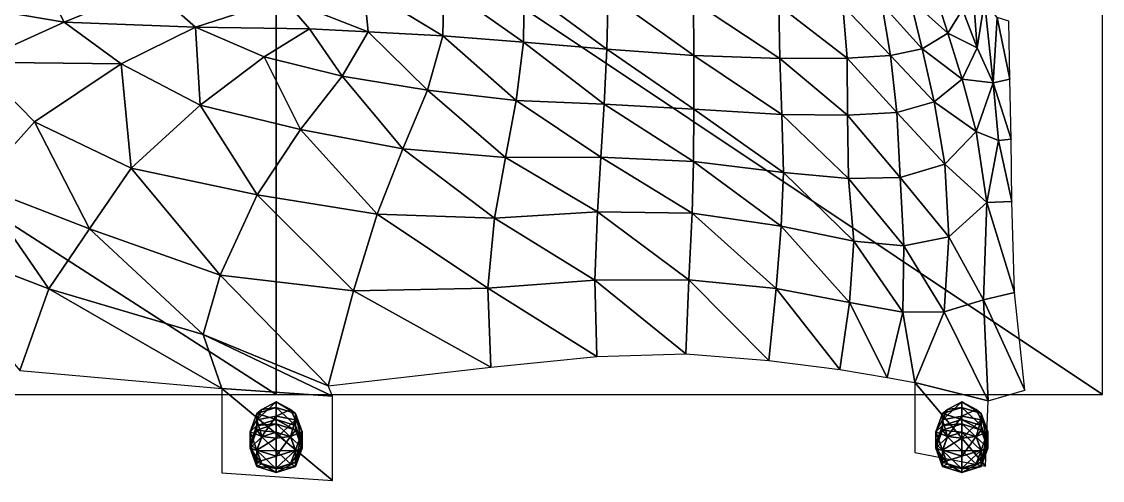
# Model space of a CAD drawing. Extents: x -142 to 137, y -106 to 112.
# Drawn here: x -42.3 to 137.3, y -105.9 to -29.7 of the extents above; entities that cross this region are included whole.
import ezdxf

# ---------------------------------------------------------------- set-up
doc = ezdxf.new("R2010")
doc.units = 0

msp = doc.modelspace()

# ---------------------------------------------------------------- linework, layer by layer
for points in [[(0, -91.65, 0), (0, 0), (-142.27, 0)], [(0, -91.65, 0), (-142.27, 0), (-142.27, -91.65, 0)], [(137.29, -91.65, 0), (137.29, 0), (0, 0)], [(137.29, -91.65, 0), (0, 0), (0, -91.65, 0)], [(-35.21, -29.81, 42.75), (-38.6, -23.08, 55.23), (-53.31, -26.75, 47.47)], [(-21, -23.95, 50.18), (-38.6, -23.08, 55.23), (-35.21, -29.81, 42.75)], [(116.5, -34.06, 31.91), (115.62, -22.07, 44.72), (114.06, -27.67, 47.03)], [(116.5, -34.06, 31.91), (117.71, -26.33, 29.25), (115.62, -22.07, 44.72)], [(-13.42, -30.6, 38.38), (-21, -23.95, 50.18), (-35.21, -29.81, 42.75)], [(1.22, -25.84, 43.17), (-21, -23.95, 50.18), (-13.42, -30.6, 38.38)], [(15.28, -31.38, 36.02), (14.54, -24.12, 45.84), (1.22, -25.84, 43.17)], [(27.67, -32.08, 37.32), (27.87, -23.78, 48.47), (14.54, -24.12, 45.84)], [(27.67, -32.08, 37.32), (14.54, -24.12, 45.84), (15.28, -31.38, 36.02)], [(41.08, -33.13, 39.67), (27.87, -23.78, 48.47), (27.67, -32.08, 37.32)], [(41.08, -33.13, 39.67), (41.22, -24.14, 51.26), (27.87, -23.78, 48.47)], [(54.96, -34.27, 42.33), (41.22, -24.14, 51.26), (41.08, -33.13, 39.67)], [(54.96, -34.27, 42.33), (55.14, -25.15, 54.47), (41.22, -24.14, 51.26)], [(111.59, -31.62, 48.81), (109.17, -23.97, 62.29), (105.33, -25.95, 62.72)], [(114.06, -27.67, 47.03), (109.17, -23.97, 62.29), (111.59, -31.62, 48.81)], [(-35.21, -29.81, 42.75), (-53.31, -26.75, 47.47), (-49.91, -36.46, 34.2)], [(5.54, -30.89, 36.05), (1.22, -25.84, 43.17), (-13.42, -30.6, 38.38)], [(15.28, -31.38, 36.02), (1.22, -25.84, 43.17), (5.54, -30.89, 36.05)], [(69.41, -35.31, 44.85), (55.14, -25.15, 54.47), (54.96, -34.27, 42.33)], [(69.41, -35.31, 44.85), (69.34, -26.37, 57.59), (55.14, -25.15, 54.47)], [(83.7, -35.83, 47.35), (83.54, -27.05, 60.15), (69.34, -26.37, 57.59)], [(83.7, -35.83, 47.35), (69.34, -26.37, 57.59), (69.41, -35.31, 44.85)], [(102.09, -35.35, 49.75), (100.63, -26.83, 62.44), (94.18, -27.1, 61.67)], [(107.34, -34.21, 49.72), (105.33, -25.95, 62.72), (100.63, -26.83, 62.44)], [(107.34, -34.21, 49.72), (100.63, -26.83, 62.44), (102.09, -35.35, 49.75)], [(111.59, -31.62, 48.81), (105.33, -25.95, 62.72), (107.34, -34.21, 49.72)], [(119.16, -39.85, 14.94), (117.71, -26.33, 29.25), (116.5, -34.06, 31.91)], [(119.16, -39.85, 14.94), (119.79, -29.04, 13.77), (117.71, -26.33, 29.25)], [(94.86, -35.75, 49), (94.18, -27.1, 61.67), (83.54, -27.05, 60.15)], [(94.86, -35.75, 49), (83.54, -27.05, 60.15), (83.7, -35.83, 47.35)], [(102.09, -35.35, 49.75), (94.18, -27.1, 61.67), (94.86, -35.75, 49)], [(116.5, -34.06, 31.91), (114.06, -27.67, 47.03), (111.59, -31.62, 48.81)], [(-25.79, -36.73, 30.22), (-35.21, -29.81, 42.75), (-49.91, -36.46, 34.2)], [(-13.42, -30.6, 38.38), (-35.21, -29.81, 42.75), (-25.79, -36.73, 30.22)], [(121.92, -39.29, 0), (119.79, -29.04, 13.77), (119.16, -39.85, 14.94)], [(121.92, -39.29, 0), (121.73, -29.61, 0), (119.79, -29.04, 13.77)], [(-12.64, -43.61, 21.1), (-13.42, -30.6, 38.38), (-25.79, -36.73, 30.22)], [(5.54, -30.89, 36.05), (-13.42, -30.6, 38.38), (-2.02, -35.58, 29.88)], [(-12.64, -43.61, 21.1), (-2.02, -35.58, 29.88), (-13.42, -30.6, 38.38)], [(10.94, -38.78, 26.66), (5.54, -30.89, 36.05), (-2.02, -35.58, 29.88)], [(10.94, -38.78, 26.66), (15.28, -31.38, 36.02), (5.54, -30.89, 36.05)], [(25.14, -41.07, 27.03), (15.28, -31.38, 36.02), (10.94, -38.78, 26.66)], [(25.14, -41.07, 27.03), (27.67, -32.08, 37.32), (15.28, -31.38, 36.02)], [(39.9, -42.79, 28.82), (27.67, -32.08, 37.32), (25.14, -41.07, 27.03)], [(39.9, -42.79, 28.82), (41.08, -33.13, 39.67), (27.67, -32.08, 37.32)], [(113.97, -39.24, 34.45), (111.59, -31.62, 48.81), (107.34, -34.21, 49.72)], [(116.5, -34.06, 31.91), (111.59, -31.62, 48.81), (113.97, -39.24, 34.45)], [(54.51, -43.4, 30.38), (41.08, -33.13, 39.67), (39.9, -42.79, 28.82)], [(54.51, -43.4, 30.38), (54.96, -34.27, 42.33), (41.08, -33.13, 39.67)], [(119.16, -39.85, 14.94), (116.5, -34.06, 31.91), (113.97, -39.24, 34.45)], [(4.04, -47.65, 17.65), (-2.02, -35.58, 29.88), (-12.64, -43.61, 21.1)], [(4.04, -47.65, 17.65), (10.94, -38.78, 26.66), (-2.02, -35.58, 29.88)], [(69.42, -44.27, 32.48), (54.96, -34.27, 42.33), (54.51, -43.4, 30.38)], [(69.42, -44.27, 32.48), (69.41, -35.31, 44.85), (54.96, -34.27, 42.33)], [(84.01, -45.12, 35.16), (83.7, -35.83, 47.35), (69.41, -35.31, 44.85)], [(84.01, -45.12, 35.16), (69.41, -35.31, 44.85), (69.42, -44.27, 32.48)], [(94.93, -45.26, 36.99), (94.86, -35.75, 49), (83.7, -35.83, 47.35)], [(94.93, -45.26, 36.99), (83.7, -35.83, 47.35), (84.01, -45.12, 35.16)], [(103.11, -44.78, 37.55), (102.09, -35.35, 49.75), (94.86, -35.75, 49)], [(103.11, -44.78, 37.55), (94.86, -35.75, 49), (94.93, -45.26, 36.99)], [(109.34, -43.03, 36.61), (107.34, -34.21, 49.72), (102.09, -35.35, 49.75)], [(109.34, -43.03, 36.61), (102.09, -35.35, 49.75), (103.11, -44.78, 37.55)], [(113.97, -39.24, 34.45), (107.34, -34.21, 49.72), (109.34, -43.03, 36.61)], [(-25.79, -36.73, 30.22), (-49.91, -36.46, 34.2), (-40.19, -46.38, 22.65)], [(-49.65, -56.93, 20.07), (-40.19, -46.38, 22.65), (-49.91, -36.46, 34.2)], [(-24.08, -54.06, 14.23), (-25.79, -36.73, 30.22), (-40.19, -46.38, 22.65)], [(-24.08, -54.06, 14.23), (-12.64, -43.61, 21.1), (-25.79, -36.73, 30.22)], [(21.05, -50.85, 17.91), (10.94, -38.78, 26.66), (4.04, -47.65, 17.65)], [(21.05, -50.85, 17.91), (25.14, -41.07, 27.03), (10.94, -38.78, 26.66)], [(116.3, -47.97, 20.36), (113.97, -39.24, 34.45), (109.34, -43.03, 36.61)], [(119.16, -39.85, 14.94), (113.97, -39.24, 34.45), (116.3, -47.97, 20.36)], [(122.13, -49.21, 0), (121.92, -39.29, 0), (119.16, -39.85, 14.94)], [(38.09, -52.28, 18.67), (25.14, -41.07, 27.03), (21.05, -50.85, 17.91)], [(38.09, -52.28, 18.67), (39.9, -42.79, 28.82), (25.14, -41.07, 27.03)], [(120.05, -49.44, 8.3), (119.16, -39.85, 14.94), (116.3, -47.97, 20.36)], [(122.13, -49.21, 0), (119.16, -39.85, 14.94), (120.05, -49.44, 8.3)], [(53.97, -52.2, 18.92), (39.9, -42.79, 28.82), (38.09, -52.28, 18.67)], [(53.97, -52.2, 18.92), (54.51, -43.4, 30.38), (39.9, -42.79, 28.82)], [(111.11, -53.36, 24.03), (109.34, -43.03, 36.61), (103.11, -44.78, 37.55)], [(116.3, -47.97, 20.36), (109.34, -43.03, 36.61), (111.11, -53.36, 24.03)], [(-3.18, -58.49, 10.66), (-12.64, -43.61, 21.1), (-24.08, -54.06, 14.23)], [(-3.18, -58.49, 10.66), (4.04, -47.65, 17.65), (-12.64, -43.61, 21.1)], [(69.34, -52.96, 20.27), (54.51, -43.4, 30.38), (53.97, -52.2, 18.92)], [(69.34, -52.96, 20.27), (69.42, -44.27, 32.48), (54.51, -43.4, 30.38)], [(84.32, -54.76, 23.26), (69.42, -44.27, 32.48), (69.34, -52.96, 20.27)], [(84.32, -54.76, 23.26), (84.01, -45.12, 35.16), (69.42, -44.27, 32.48)], [(103.67, -55.59, 26.11), (103.11, -44.78, 37.55), (94.93, -45.26, 36.99)], [(111.11, -53.36, 24.03), (103.11, -44.78, 37.55), (103.67, -55.59, 26.11)], [(-31.05, -64.12, 11.73), (-40.19, -46.38, 22.65), (-49.65, -56.93, 20.07)], [(-31.05, -64.12, 11.73), (-24.08, -54.06, 14.23), (-40.19, -46.38, 22.65)], [(95.08, -55.78, 25.51), (94.93, -45.26, 36.99), (84.01, -45.12, 35.16)], [(95.08, -55.78, 25.51), (84.01, -45.12, 35.16), (84.32, -54.76, 23.26)], [(103.67, -55.59, 26.11), (94.93, -45.26, 36.99), (95.08, -55.78, 25.51)], [(16.78, -61.7, 10.63), (4.04, -47.65, 17.65), (-3.18, -58.49, 10.66)], [(16.78, -61.7, 10.63), (21.05, -50.85, 17.91), (4.04, -47.65, 17.65)], [(118.09, -59.75, 9.76), (116.3, -47.97, 20.36), (111.11, -53.36, 24.03)], [(120.05, -49.44, 8.3), (116.3, -47.97, 20.36), (118.09, -59.75, 9.76)], [(122.26, -59.56, 0), (120.05, -49.44, 8.3), (118.09, -59.75, 9.76)], [(122.26, -59.56, 0), (122.13, -49.21, 0), (120.05, -49.44, 8.3)], [(36.3, -62.34, 10.29), (21.05, -50.85, 17.91), (16.78, -61.7, 10.63)], [(36.3, -62.34, 10.29), (38.09, -52.28, 18.67), (21.05, -50.85, 17.91)], [(53.37, -61.33, 9.6), (38.09, -52.28, 18.67), (36.3, -62.34, 10.29)], [(53.37, -61.33, 9.6), (53.97, -52.2, 18.92), (38.09, -52.28, 18.67)], [(69.15, -61.51, 10.21), (53.97, -52.2, 18.92), (53.37, -61.33, 9.6)], [(69.15, -61.51, 10.21), (69.34, -52.96, 20.27), (53.97, -52.2, 18.92)], [(83.9, -63.68, 12.49), (69.34, -52.96, 20.27), (69.15, -61.51, 10.21)], [(83.9, -63.68, 12.49), (84.32, -54.76, 23.26), (69.34, -52.96, 20.27)], [(111.76, -65.45, 14.27), (111.11, -53.36, 24.03), (103.67, -55.59, 26.11)], [(118.09, -59.75, 9.76), (111.11, -53.36, 24.03), (111.76, -65.45, 14.27)], [(-9.32, -71.82, 7.94), (-24.08, -54.06, 14.23), (-31.05, -64.12, 11.73)], [(-9.32, -71.82, 7.94), (-3.18, -58.49, 10.66), (-24.08, -54.06, 14.23)], [(96, -66.16, 14.86), (84.32, -54.76, 23.26), (83.9, -63.68, 12.49)], [(96, -66.16, 14.86), (95.08, -55.78, 25.51), (84.32, -54.76, 23.26)], [(104.27, -66.95, 15.73), (103.67, -55.59, 26.11), (95.08, -55.78, 25.51)], [(111.76, -65.45, 14.27), (103.67, -55.59, 26.11), (104.27, -66.95, 15.73)], [(-37.77, -74.08, 6.29), (-49.65, -56.93, 20.07), (-62.07, -64.8, 9.18)], [(-37.77, -74.08, 6.29), (-31.05, -64.12, 11.73), (-49.65, -56.93, 20.07)], [(104.27, -66.95, 15.73), (95.08, -55.78, 25.51), (96, -66.16, 14.86)], [(12.86, -74.45, 5.82), (-3.18, -58.49, 10.66), (-9.32, -71.82, 7.94)], [(12.86, -74.45, 5.82), (16.78, -61.7, 10.63), (-3.18, -58.49, 10.66)], [(117.52, -75.91, 4.18), (118.09, -59.75, 9.76), (111.76, -65.45, 14.27)], [(122.7, -74.7, 0.05), (118.09, -59.75, 9.76), (117.52, -75.91, 4.18)], [(122.7, -74.7, 0.05), (122.26, -59.56, 0), (118.09, -59.75, 9.76)], [(35.19, -73.98, 4.71), (16.78, -61.7, 10.63), (12.86, -74.45, 5.82)], [(35.19, -73.98, 4.71), (36.3, -62.34, 10.29), (16.78, -61.7, 10.63)], [(52.93, -72.66, 4.88), (36.3, -62.34, 10.29), (35.19, -73.98, 4.71)], [(52.93, -72.66, 4.88), (53.37, -61.33, 9.6), (36.3, -62.34, 10.29)], [(68.59, -72.59, 5.12), (53.37, -61.33, 9.6), (52.93, -72.66, 4.88)], [(68.59, -72.59, 5.12), (69.15, -61.51, 10.21), (53.37, -61.33, 9.6)], [(83.08, -74.04, 5.63), (69.15, -61.51, 10.21), (68.59, -72.59, 5.12)], [(83.08, -74.04, 5.63), (83.9, -63.68, 12.49), (69.15, -61.51, 10.21)], [(-12.15, -81.69, 4.34), (-31.05, -64.12, 11.73), (-37.77, -74.08, 6.29)], [(-12.15, -81.69, 4.34), (-9.32, -71.82, 7.94), (-31.05, -64.12, 11.73)], [(95.29, -76.34, 6.58), (83.9, -63.68, 12.49), (83.08, -74.04, 5.63)], [(95.29, -76.34, 6.58), (96, -66.16, 14.86), (83.9, -63.68, 12.49)], [(-42.58, -87.65, 2.87), (-37.77, -74.08, 6.29), (-62.07, -64.8, 9.18)], [(104.11, -77.95, 7.06), (96, -66.16, 14.86), (95.29, -76.34, 6.58)], [(104.11, -77.95, 7.06), (104.27, -66.95, 15.73), (96, -66.16, 14.86)], [(111.02, -77.91, 6.65), (111.76, -65.45, 14.27), (104.27, -66.95, 15.73)], [(117.52, -75.91, 4.18), (111.76, -65.45, 14.27), (111.02, -77.91, 6.65)], [(111.02, -77.91, 6.65), (104.27, -66.95, 15.73), (104.11, -77.95, 7.06)], [(8.61, -90.22, 1.41), (-9.32, -71.82, 7.94), (-12.15, -81.69, 4.34)], [(8.61, -90.22, 1.41), (12.86, -74.45, 5.82), (-9.32, -71.82, 7.94)], [(53.29, -85.36, 3.05), (52.93, -72.66, 4.88), (35.19, -73.98, 4.71)], [(68.09, -84.9, 3.33), (68.59, -72.59, 5.12), (52.93, -72.66, 4.88)], [(68.09, -84.9, 3.33), (52.93, -72.66, 4.88), (53.29, -85.36, 3.05)], [(81.85, -86.02, 2.83), (68.59, -72.59, 5.12), (68.09, -84.9, 3.33)], [(81.85, -86.02, 2.83), (83.08, -74.04, 5.63), (68.59, -72.59, 5.12)], [(-9.05, -90.66, 1.32), (-37.77, -74.08, 6.29), (-42.58, -87.65, 2.87)], [(-9.05, -90.66, 1.32), (-12.15, -81.69, 4.34), (-37.77, -74.08, 6.29)], [(35.67, -87.11, 2.01), (12.86, -74.45, 5.82), (8.61, -90.22, 1.41)], [(35.67, -87.11, 2.01), (35.19, -73.98, 4.71), (12.86, -74.45, 5.82)], [(53.29, -85.36, 3.05), (35.19, -73.98, 4.71), (35.67, -87.11, 2.01)], [(93.65, -87.48, 1.8), (83.08, -74.04, 5.63), (81.85, -86.02, 2.83)], [(93.65, -87.48, 1.8), (95.29, -76.34, 6.58), (83.08, -74.04, 5.63)], [(124.43, -90.91, 0), (122.7, -74.7, 0.05), (117.52, -75.91, 4.18)], [(101.53, -88.81, 0.9), (95.29, -76.34, 6.58), (93.65, -87.48, 1.8)], [(101.53, -88.81, 0.9), (104.11, -77.95, 7.06), (95.29, -76.34, 6.58)], [(118.31, -92.69, 0.21), (117.52, -75.91, 4.18), (111.02, -77.91, 6.65)], [(124.43, -90.91, 0), (117.52, -75.91, 4.18), (118.31, -92.69, 0.21)], [(106.14, -89.63, 0.38), (104.11, -77.95, 7.06), (101.53, -88.81, 0.9)], [(106.14, -89.63, 0.38), (111.02, -77.91, 6.65), (104.11, -77.95, 7.06)], [(118.31, -92.69, 0.21), (111.02, -77.91, 6.65), (106.14, -89.63, 0.38)], [(9.36, -91.92, 1.44), (8.61, -90.22, 1.41), (-12.15, -81.69, 4.34)], [(9.36, -91.92, 1.44), (-12.15, -81.69, 4.34), (-9.05, -90.66, 1.32)], [(117.85, -103.57, 0.07), (118.31, -92.69, 0.21), (106.14, -89.63, 0.38)], [(117.85, -103.57, 0.07), (106.14, -89.63, 0.38), (106.14, -101.27, 0.36)], [(9.36, -105.91, 1.44), (9.36, -91.92, 1.44), (-9.05, -90.66, 1.32)], [(9.36, -105.91, 1.44), (-9.05, -90.66, 1.32), (-9.05, -104.66, 1.32)], [(0, -92.84, -4), (0, -95.23, -6.9), (-3.23, -95.88, -5.1)], [(0, -92.84, -4), (-3.23, -95.88, -5.1), (-2.39, -94.14, -2.88)], [(0, -93.79, 1.79), (0, -92.84, -4), (-2.39, -94.14, -2.88)], [(2.39, -94.14, -2.88), (0, -95.23, -6.9), (0, -92.84, -4)], [(3.22, -94.8, 1.43), (2.39, -94.14, -2.88), (0, -92.84, -4)], [(3.22, -94.8, 1.43), (0, -92.84, -4), (0, -93.79, 1.79)], [(113.93, -92.84, -4), (113.93, -95.23, -6.9), (110.71, -95.88, -5.1)], [(113.93, -92.84, -4), (110.71, -95.88, -5.1), (111.54, -94.14, -2.88)], [(113.93, -93.79, 1.79), (113.93, -92.84, -4), (111.54, -94.14, -2.88)], [(116.32, -94.14, -2.88), (113.93, -95.23, -6.9), (113.93, -92.84, -4)], [(117.16, -94.8, 1.43), (116.32, -94.14, -2.88), (113.93, -92.84, -4)], [(117.16, -94.8, 1.43), (113.93, -92.84, -4), (113.93, -93.79, 1.79)], [(-3.23, -94.8, 1.43), (-3.23, -95.88, -5.1), (-4.31, -97.84, 0.33)], [(-3.23, -96.79, 6.95), (-3.23, -94.8, 1.43), (-4.31, -97.84, 0.33)], [(0, -95.78, 7.32), (0, -93.79, 1.79), (-3.23, -94.8, 1.43)], [(0, -93.79, 1.79), (-2.39, -94.14, -2.88), (-3.23, -94.8, 1.43)], [(-3.23, -94.8, 1.43), (-2.39, -94.14, -2.88), (-3.23, -95.88, -5.1)], [(0, -95.78, 7.32), (-3.23, -94.8, 1.43), (-3.23, -96.79, 6.95)], [(3.22, -96.79, 6.95), (3.22, -94.8, 1.43), (0, -93.79, 1.79)], [(3.22, -96.79, 6.95), (0, -93.79, 1.79), (0, -95.78, 7.32)], [(2.39, -94.14, -2.88), (3.22, -95.88, -5.1), (0, -95.23, -6.9)], [(3.22, -94.8, 1.43), (3.22, -95.88, -5.1), (2.39, -94.14, -2.88)], [(3.22, -94.8, 1.43), (4.3, -97.84, 0.33), (3.22, -95.88, -5.1)], [(4.3, -99.83, 5.86), (4.3, -97.84, 0.33), (3.22, -94.8, 1.43)], [(4.3, -99.83, 5.86), (3.22, -94.8, 1.43), (3.22, -96.79, 6.95)], [(110.71, -94.8, 1.43), (110.71, -95.88, -5.1), (109.63, -97.84, 0.33)], [(110.71, -96.79, 6.95), (110.71, -94.8, 1.43), (109.63, -97.84, 0.33)], [(113.93, -95.78, 7.32), (113.93, -93.79, 1.79), (110.71, -94.8, 1.43)], [(113.93, -93.79, 1.79), (111.54, -94.14, -2.88), (110.71, -94.8, 1.43)], [(110.71, -94.8, 1.43), (111.54, -94.14, -2.88), (110.71, -95.88, -5.1)], [(113.93, -95.78, 7.32), (110.71, -94.8, 1.43), (110.71, -96.79, 6.95)], [(117.16, -96.79, 6.95), (117.16, -94.8, 1.43), (113.93, -93.79, 1.79)], [(117.16, -96.79, 6.95), (113.93, -93.79, 1.79), (113.93, -95.78, 7.32)], [(116.32, -94.14, -2.88), (117.16, -95.88, -5.1), (113.93, -95.23, -6.9)], [(117.16, -94.8, 1.43), (117.16, -95.88, -5.1), (116.32, -94.14, -2.88)], [(117.16, -94.8, 1.43), (118.24, -97.84, 0.33), (117.16, -95.88, -5.1)], [(118.24, -99.83, 5.86), (118.24, -97.84, 0.33), (117.16, -94.8, 1.43)], [(118.24, -99.83, 5.86), (117.16, -94.8, 1.43), (117.16, -96.79, 6.95)], [(-2.39, -98.64, -4.5), (-4.31, -97.84, 0.33), (-3.23, -95.88, -5.1)], [(-3.23, -97.55, 9.05), (-3.23, -96.79, 6.95), (-4.31, -99.83, 5.86)], [(-3.23, -96.79, 6.95), (-4.31, -97.84, 0.33), (-4.31, -99.83, 5.86)], [(0, -95.23, -6.9), (-2.39, -98.64, -4.5), (-3.23, -95.88, -5.1)], [(0, -96.54, 9.41), (0, -95.78, 7.32), (-3.23, -96.79, 6.95)], [(0, -97.9, 10.04), (0, -96.54, 9.41), (-3.23, -97.55, 9.05)], [(0, -96.54, 9.41), (-3.23, -96.79, 6.95), (-3.23, -97.55, 9.05)], [(0, -95.23, -6.9), (0, -98.92, -6.19), (-2.39, -98.64, -4.5)], [(3.22, -95.88, -5.1), (0, -98.92, -6.19), (0, -95.23, -6.9)], [(3.22, -97.55, 9.05), (3.22, -96.79, 6.95), (0, -95.78, 7.32)], [(3.22, -97.55, 9.05), (0, -95.78, 7.32), (0, -96.54, 9.41)], [(3.22, -95.88, -5.1), (2.39, -98.64, -4.5), (0, -98.92, -6.19)], [(2.39, -98.67, 9.68), (3.22, -97.55, 9.05), (0, -96.54, 9.41)], [(2.39, -98.67, 9.68), (0, -96.54, 9.41), (0, -97.9, 10.04)], [(4.3, -97.84, 0.33), (2.39, -98.64, -4.5), (3.22, -95.88, -5.1)], [(4.3, -100.58, 7.95), (4.3, -99.83, 5.86), (3.22, -96.79, 6.95)], [(4.3, -100.58, 7.95), (3.22, -96.79, 6.95), (3.22, -97.55, 9.05)], [(111.54, -98.64, -4.5), (109.63, -97.84, 0.33), (110.71, -95.88, -5.1)], [(110.71, -97.55, 9.05), (110.71, -96.79, 6.95), (109.63, -99.83, 5.86)], [(110.71, -96.79, 6.95), (109.63, -97.84, 0.33), (109.63, -99.83, 5.86)], [(113.93, -95.23, -6.9), (111.54, -98.64, -4.5), (110.71, -95.88, -5.1)], [(113.93, -96.54, 9.41), (113.93, -95.78, 7.32), (110.71, -96.79, 6.95)], [(113.93, -97.9, 10.04), (113.93, -96.54, 9.41), (110.71, -97.55, 9.05)], [(113.93, -96.54, 9.41), (110.71, -96.79, 6.95), (110.71, -97.55, 9.05)], [(113.93, -95.23, -6.9), (113.93, -98.92, -6.19), (111.54, -98.64, -4.5)], [(117.16, -95.88, -5.1), (113.93, -98.92, -6.19), (113.93, -95.23, -6.9)], [(117.16, -97.55, 9.05), (117.16, -96.79, 6.95), (113.93, -95.78, 7.32)], [(117.16, -97.55, 9.05), (113.93, -95.78, 7.32), (113.93, -96.54, 9.41)], [(117.16, -95.88, -5.1), (116.32, -98.64, -4.5), (113.93, -98.92, -6.19)], [(116.32, -98.67, 9.68), (117.16, -97.55, 9.05), (113.93, -96.54, 9.41)], [(116.32, -98.67, 9.68), (113.93, -96.54, 9.41), (113.93, -97.9, 10.04)], [(118.24, -97.84, 0.33), (116.32, -98.64, -4.5), (117.16, -95.88, -5.1)], [(118.24, -100.58, 7.95), (118.24, -99.83, 5.86), (117.16, -96.79, 6.95)], [(118.24, -100.58, 7.95), (117.16, -96.79, 6.95), (117.16, -97.55, 9.05)], [(-3.23, -97.55, 9.05), (-4.31, -99.83, 5.86), (-4.31, -100.58, 7.95)], [(-2.39, -98.67, 9.68), (-3.23, -97.55, 9.05), (-4.31, -100.58, 7.95)], [(-2.39, -98.64, -4.5), (-3.23, -100.87, -0.76), (-4.31, -97.84, 0.33)], [(-3.23, -100.87, -0.76), (-4.31, -99.83, 5.86), (-4.31, -97.84, 0.33)], [(-2.39, -98.67, 9.68), (-4.31, -100.58, 7.95), (-3.23, -100.94, 8.94)], [(0, -97.9, 10.04), (-3.23, -97.55, 9.05), (-2.39, -98.67, 9.68)], [(0, -98.92, -6.19), (-3.23, -100.87, -0.76), (-2.39, -98.64, -4.5)], [(0, -100.98, 9.04), (-2.39, -98.67, 9.68), (-3.23, -100.94, 8.94)], [(0, -100.98, 9.04), (0, -97.9, 10.04), (-2.39, -98.67, 9.68)], [(3.22, -100.94, 8.94), (2.39, -98.67, 9.68), (0, -97.9, 10.04)], [(3.22, -100.94, 8.94), (0, -97.9, 10.04), (0, -100.98, 9.04)], [(2.39, -98.64, -4.5), (3.22, -100.87, -0.76), (0, -101.89, -1.13)], [(2.39, -98.64, -4.5), (0, -101.89, -1.13), (0, -98.92, -6.19)], [(4.3, -100.58, 7.95), (3.22, -97.55, 9.05), (2.39, -98.67, 9.68)], [(4.3, -97.84, 0.33), (3.22, -100.87, -0.76), (2.39, -98.64, -4.5)], [(4.3, -100.58, 7.95), (2.39, -98.67, 9.68), (3.22, -100.94, 8.94)], [(4.3, -97.84, 0.33), (4.3, -99.83, 5.86), (3.22, -102.87, 4.76)], [(4.3, -97.84, 0.33), (3.22, -102.87, 4.76), (3.22, -100.87, -0.76)], [(110.71, -97.55, 9.05), (109.63, -99.83, 5.86), (109.63, -100.58, 7.95)], [(111.54, -98.67, 9.68), (110.71, -97.55, 9.05), (109.63, -100.58, 7.95)], [(111.54, -98.64, -4.5), (110.71, -100.87, -0.76), (109.63, -97.84, 0.33)], [(110.71, -100.87, -0.76), (109.63, -99.83, 5.86), (109.63, -97.84, 0.33)], [(111.54, -98.67, 9.68), (109.63, -100.58, 7.95), (110.71, -100.94, 8.94)], [(113.93, -97.9, 10.04), (110.71, -97.55, 9.05), (111.54, -98.67, 9.68)], [(113.93, -98.92, -6.19), (110.71, -100.87, -0.76), (111.54, -98.64, -4.5)], [(113.93, -100.98, 9.04), (111.54, -98.67, 9.68), (110.71, -100.94, 8.94)], [(113.93, -100.98, 9.04), (113.93, -97.9, 10.04), (111.54, -98.67, 9.68)], [(117.16, -100.94, 8.94), (116.32, -98.67, 9.68), (113.93, -97.9, 10.04)], [(117.16, -100.94, 8.94), (113.93, -97.9, 10.04), (113.93, -100.98, 9.04)], [(116.32, -98.64, -4.5), (117.16, -100.87, -0.76), (113.93, -101.89, -1.13)], [(116.32, -98.64, -4.5), (113.93, -101.89, -1.13), (113.93, -98.92, -6.19)], [(118.24, -100.58, 7.95), (117.16, -97.55, 9.05), (116.32, -98.67, 9.68)], [(118.24, -97.84, 0.33), (117.16, -100.87, -0.76), (116.32, -98.64, -4.5)], [(118.24, -100.58, 7.95), (116.32, -98.67, 9.68), (117.16, -100.94, 8.94)], [(118.24, -97.84, 0.33), (118.24, -99.83, 5.86), (117.16, -102.87, 4.76)], [(118.24, -97.84, 0.33), (117.16, -102.87, 4.76), (117.16, -100.87, -0.76)], [(-3.23, -102.87, 4.76), (-4.31, -100.58, 7.95), (-4.31, -99.83, 5.86)], [(-3.23, -100.87, -0.76), (-3.23, -102.87, 4.76), (-4.31, -99.83, 5.86)], [(0, -98.92, -6.19), (0, -101.89, -1.13), (-3.23, -100.87, -0.76)], [(4.3, -99.83, 5.86), (4.3, -100.58, 7.95), (3.22, -103.62, 6.86)], [(4.3, -99.83, 5.86), (3.22, -103.62, 6.86), (3.22, -102.87, 4.76)], [(110.71, -102.87, 4.76), (109.63, -100.58, 7.95), (109.63, -99.83, 5.86)], [(110.71, -100.87, -0.76), (110.71, -102.87, 4.76), (109.63, -99.83, 5.86)], [(113.93, -98.92, -6.19), (113.93, -101.89, -1.13), (110.71, -100.87, -0.76)], [(118.24, -99.83, 5.86), (118.24, -100.58, 7.95), (117.16, -103.62, 6.86)], [(118.24, -99.83, 5.86), (117.16, -103.62, 6.86), (117.16, -102.87, 4.76)], [(-3.23, -102.87, 4.76), (-3.23, -103.62, 6.86), (-4.31, -100.58, 7.95)], [(-2.39, -103.16, 8.06), (-3.23, -100.94, 8.94), (-4.31, -100.58, 7.95)], [(-2.39, -103.16, 8.06), (-4.31, -100.58, 7.95), (-3.23, -103.62, 6.86)], [(0, -101.89, -1.13), (-3.23, -102.87, 4.76), (-3.23, -100.87, -0.76)], [(0, -103.98, 7.85), (0, -100.98, 9.04), (-3.23, -100.94, 8.94)], [(0, -103.98, 7.85), (-3.23, -100.94, 8.94), (-2.39, -103.16, 8.06)], [(0, -101.89, -1.13), (0, -103.88, 4.4), (-3.23, -102.87, 4.76)], [(3.22, -100.87, -0.76), (3.22, -102.87, 4.76), (0, -103.88, 4.4)], [(3.22, -100.87, -0.76), (0, -103.88, 4.4), (0, -101.89, -1.13)], [(2.39, -103.16, 8.06), (3.22, -100.94, 8.94), (0, -100.98, 9.04)], [(2.39, -103.16, 8.06), (0, -100.98, 9.04), (0, -103.98, 7.85)], [(4.3, -100.58, 7.95), (3.22, -100.94, 8.94), (2.39, -103.16, 8.06)], [(4.3, -100.58, 7.95), (2.39, -103.16, 8.06), (3.22, -103.62, 6.86)], [(110.71, -102.87, 4.76), (110.71, -103.62, 6.86), (109.63, -100.58, 7.95)], [(111.54, -103.16, 8.06), (110.71, -100.94, 8.94), (109.63, -100.58, 7.95)], [(111.54, -103.16, 8.06), (109.63, -100.58, 7.95), (110.71, -103.62, 6.86)], [(113.93, -101.89, -1.13), (110.71, -102.87, 4.76), (110.71, -100.87, -0.76)], [(113.93, -103.98, 7.85), (113.93, -100.98, 9.04), (110.71, -100.94, 8.94)], [(113.93, -103.98, 7.85), (110.71, -100.94, 8.94), (111.54, -103.16, 8.06)], [(113.93, -101.89, -1.13), (113.93, -103.88, 4.4), (110.71, -102.87, 4.76)], [(117.16, -100.87, -0.76), (117.16, -102.87, 4.76), (113.93, -103.88, 4.4)], [(117.16, -100.87, -0.76), (113.93, -103.88, 4.4), (113.93, -101.89, -1.13)], [(116.32, -103.16, 8.06), (117.16, -100.94, 8.94), (113.93, -100.98, 9.04)], [(116.32, -103.16, 8.06), (113.93, -100.98, 9.04), (113.93, -103.98, 7.85)], [(118.24, -100.58, 7.95), (117.16, -100.94, 8.94), (116.32, -103.16, 8.06)], [(118.24, -100.58, 7.95), (116.32, -103.16, 8.06), (117.16, -103.62, 6.86)], [(0, -103.88, 4.4), (-3.23, -103.62, 6.86), (-3.23, -102.87, 4.76)], [(0, -104.63, 6.49), (-2.39, -103.16, 8.06), (-3.23, -103.62, 6.86)], [(0, -103.88, 4.4), (0, -104.63, 6.49), (-3.23, -103.62, 6.86)], [(0, -104.63, 6.49), (0, -103.98, 7.85), (-2.39, -103.16, 8.06)], [(3.22, -102.87, 4.76), (3.22, -103.62, 6.86), (0, -104.63, 6.49)], [(3.22, -102.87, 4.76), (0, -104.63, 6.49), (0, -103.88, 4.4)], [(3.22, -103.62, 6.86), (2.39, -103.16, 8.06), (0, -103.98, 7.85)], [(3.22, -103.62, 6.86), (0, -103.98, 7.85), (0, -104.63, 6.49)], [(113.93, -103.88, 4.4), (110.71, -103.62, 6.86), (110.71, -102.87, 4.76)], [(113.93, -104.63, 6.49), (111.54, -103.16, 8.06), (110.71, -103.62, 6.86)], [(113.93, -103.88, 4.4), (113.93, -104.63, 6.49), (110.71, -103.62, 6.86)], [(113.93, -104.63, 6.49), (113.93, -103.98, 7.85), (111.54, -103.16, 8.06)], [(117.16, -102.87, 4.76), (117.16, -103.62, 6.86), (113.93, -104.63, 6.49)], [(117.16, -102.87, 4.76), (113.93, -104.63, 6.49), (113.93, -103.88, 4.4)], [(117.16, -103.62, 6.86), (116.32, -103.16, 8.06), (113.93, -103.98, 7.85)], [(117.16, -103.62, 6.86), (113.93, -103.98, 7.85), (113.93, -104.63, 6.49)]]:
    msp.add_3dface(points)

doc.saveas('drawing.dxf')
